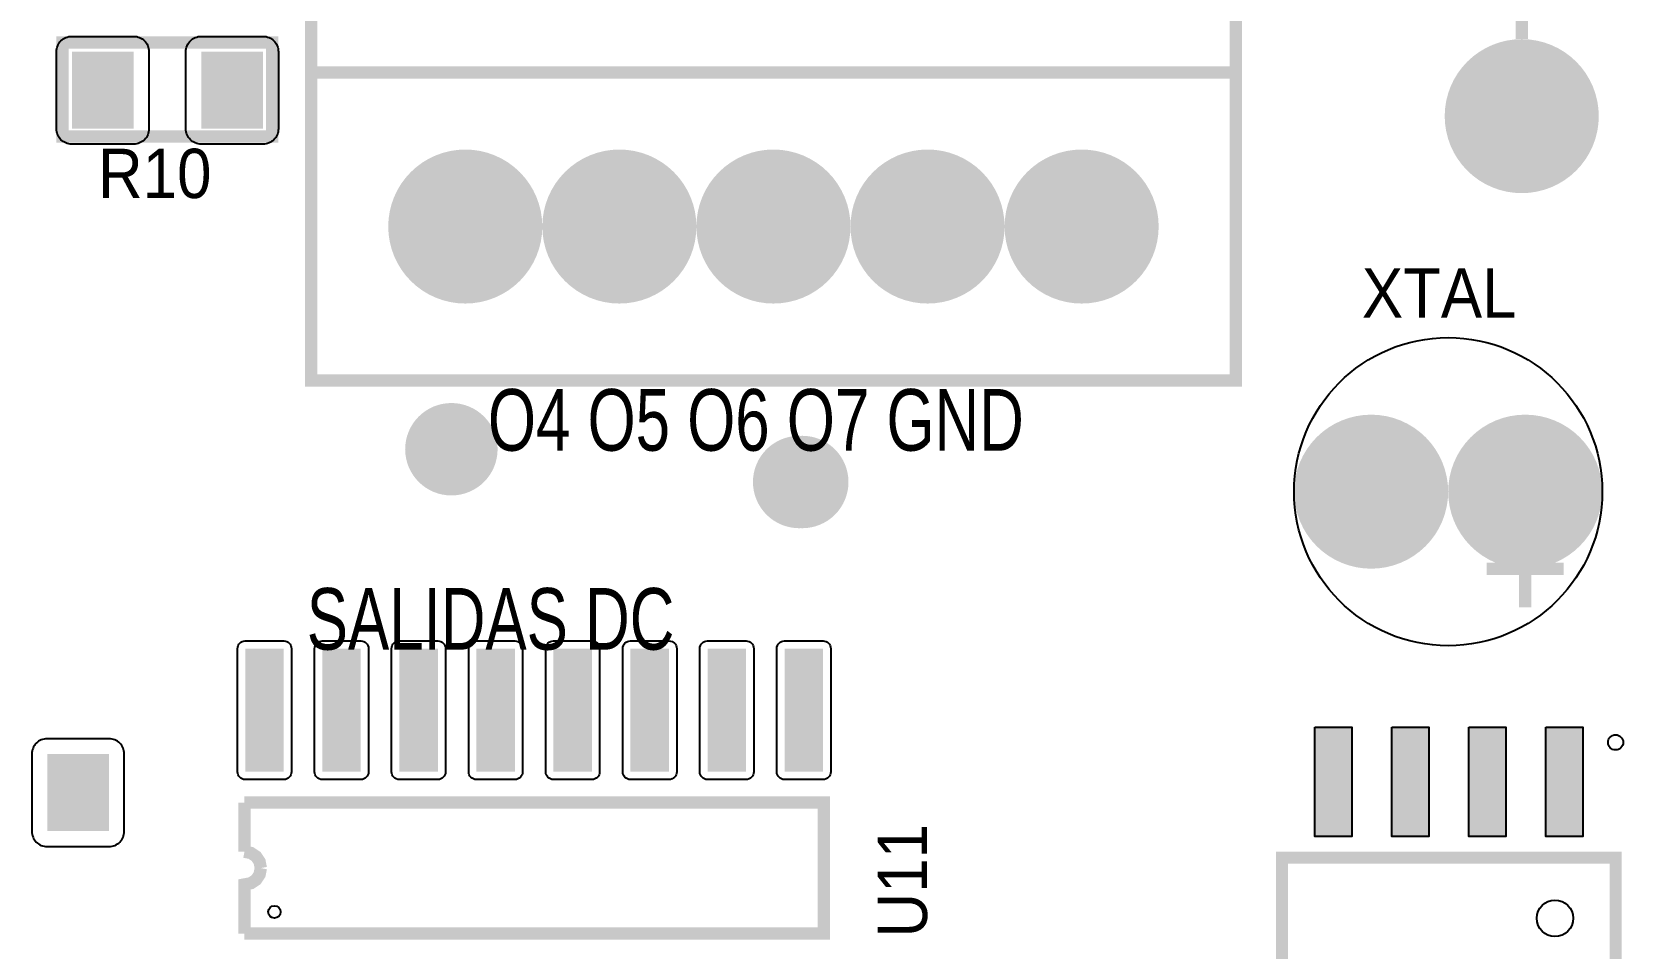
# Model space of a CAD drawing. Header units: inches. Extents: x -3.21 to 3.21, y -2.45 to 2.45.
# Drawn here: x -2.487 to -1.455, y 0.146 to 0.741 of the extents above; entities that cross this region are included whole.
import ezdxf

# ---------------------------------------------------------------- set-up
doc = ezdxf.new("R2010")
doc.units = ezdxf.units.IN
doc.layers.get('0').update_dxf_attribs({"linetype": 'CONTINUOUS'})

# ---------------------------------------------------------------- blocks, each defined once
blk = doc.blocks.new('RPAD')
blk.add_trace([(-0.5, -0.5), (-0.5, 0.5), (0.5, -0.5), (0.5, 0.5)])
blk = doc.blocks.new('EPAD')
at = {"const_width": 0.5}
blk.add_lwpolyline([(-0.25, 0, 1), (0.25, 0, 1)], format="xyb", close=True, dxfattribs=at)

msp = doc.modelspace()

# ---------------------------------------------------------------- linework, layer by layer
for points, const_width in [([(-1.520469, 0.786321), (-1.520469, 0.736321)], 0.008), ([(-1.520469, 0.786321), (-1.520469, 0.736321)], 0.008), ([(-1.520469, 0.786321), (-1.520469, 0.736321)], 0.008), ([(-2.306092, 0.51465), (-1.706092, 0.51465), (-1.706092, 0.76465), (-2.306092, 0.76465), (-2.306092, 0.51465)], 0.008), ([(-2.306092, 0.51465), (-1.706092, 0.51465), (-1.706092, 0.76465), (-2.306092, 0.76465), (-2.306092, 0.51465)], 0.008), ([(-2.306092, 0.51465), (-1.706092, 0.51465), (-1.706092, 0.76465), (-2.306092, 0.76465), (-2.306092, 0.51465)], 0.008), ([(-2.46739, 0.673132), (-2.33139, 0.673132), (-2.33139, 0.734132), (-2.46739, 0.734132), (-2.46739, 0.673132)], 0.008), ([(-2.46739, 0.673132), (-2.33139, 0.673132), (-2.33139, 0.734132), (-2.46739, 0.734132), (-2.46739, 0.673132)], 0.008), ([(-2.46739, 0.673132), (-2.33139, 0.673132), (-2.33139, 0.734132), (-2.46739, 0.734132), (-2.46739, 0.673132)], 0.008), ([(-2.306092, 0.71465), (-1.706092, 0.71465)], 0.008), ([(-2.306092, 0.71465), (-1.706092, 0.71465)], 0.008), ([(-2.306092, 0.71465), (-1.706092, 0.71465)], 0.008), ([(-1.518209, 0.36751), (-1.518209, 0.41751)], 0.008), ([(-1.518209, 0.36751), (-1.518209, 0.41751)], 0.008), ([(-1.518209, 0.36751), (-1.518209, 0.41751)], 0.008), ([(-1.493209, 0.39251), (-1.543209, 0.39251)], 0.008), ([(-1.493209, 0.39251), (-1.543209, 0.39251)], 0.008), ([(-1.493209, 0.39251), (-1.543209, 0.39251)], 0.008), ([(-2.34939, 0.208757), (-2.34939, 0.240632)], 0.008), ([(-2.34939, 0.240632), (-2.33639, 0.240632)], 0.008), ([(-2.34939, 0.208757), (-2.34939, 0.240632)], 0.008), ([(-2.34939, 0.240632), (-2.33639, 0.240632)], 0.008), ([(-2.34939, 0.208757), (-2.34939, 0.240632)], 0.008), ([(-2.34939, 0.240632), (-2.33639, 0.240632)], 0.008), ([(-2.33639, 0.240632), (-1.98639, 0.240632)], 0.008), ([(-2.33639, 0.240632), (-1.98639, 0.240632)], 0.008), ([(-2.33639, 0.240632), (-1.98639, 0.240632)], 0.008), ([(-1.97339, 0.210632), (-1.97339, 0.240632), (-1.98639, 0.240632)], 0.008), ([(-1.97339, 0.210632), (-1.97339, 0.240632), (-1.98639, 0.240632)], 0.008), ([(-1.97339, 0.210632), (-1.97339, 0.240632), (-1.98639, 0.240632)], 0.008), ([(-2.34939, 0.208757), (-2.345208, 0.207937), (-2.341836, 0.205686), (-2.339584, 0.202313), (-2.338765, 0.198132)], 0.008), ([(-2.34939, 0.208757), (-2.345208, 0.207937), (-2.341836, 0.205686), (-2.339584, 0.202313), (-2.338765, 0.198132)], 0.008), ([(-2.34939, 0.208757), (-2.345208, 0.207937), (-2.341836, 0.205686), (-2.339584, 0.202313), (-2.338765, 0.198132)], 0.008), ([(-1.97339, 0.185632), (-1.97339, 0.210632)], 0.008), ([(-1.97339, 0.185632), (-1.97339, 0.210632)], 0.008), ([(-1.97339, 0.185632), (-1.97339, 0.210632)], 0.008), ([(-1.676098, 0.204919), (-1.676098, 0.023817), (-1.459563, 0.023817), (-1.459563, 0.204919), (-1.676098, 0.204919)], 0.007874), ([(-1.676098, 0.204919), (-1.676098, 0.023817), (-1.459563, 0.023817), (-1.459563, 0.204919), (-1.676098, 0.204919)], 0.007874), ([(-1.676098, 0.204919), (-1.676098, 0.023817), (-1.459563, 0.023817), (-1.459563, 0.204919), (-1.676098, 0.204919)], 0.007874), ([(-2.34939, 0.155632), (-2.34939, 0.187507), (-2.345208, 0.188326), (-2.341836, 0.190578), (-2.339584, 0.19395), (-2.338765, 0.198132)], 0.008), ([(-2.34939, 0.155632), (-2.34939, 0.187507), (-2.345208, 0.188326), (-2.341836, 0.190578), (-2.339584, 0.19395), (-2.338765, 0.198132)], 0.008), ([(-2.34939, 0.155632), (-2.34939, 0.187507), (-2.345208, 0.188326), (-2.341836, 0.190578), (-2.339584, 0.19395), (-2.338765, 0.198132)], 0.008), ([(-1.98639, 0.155632), (-1.97339, 0.155632), (-1.97339, 0.185632)], 0.008), ([(-1.98639, 0.155632), (-1.97339, 0.155632), (-1.97339, 0.185632)], 0.008), ([(-1.98639, 0.155632), (-1.97339, 0.155632), (-1.97339, 0.185632)], 0.008), ([(-2.33639, 0.155632), (-2.34939, 0.155632)], 0.008), ([(-2.33639, 0.155632), (-2.34939, 0.155632)], 0.008), ([(-2.33639, 0.155632), (-2.34939, 0.155632)], 0.008), ([(-2.33639, 0.155632), (-1.98639, 0.155632)], 0.008), ([(-2.33639, 0.155632), (-1.98639, 0.155632)], 0.008), ([(-2.33639, 0.155632), (-1.98639, 0.155632)], 0.008)]:
    msp.add_lwpolyline(points, dxfattribs=dict(const_width=const_width))
for points in [[(-2.42139, 0.668132), (-2.46139, 0.668132), (-2.462429, 0.668182), (-2.463434, 0.668331), (-2.464401, 0.668573), (-2.465325, 0.668904), (-2.466202, 0.669318), (-2.467026, 0.669813), (-2.467793, 0.670382), (-2.468499, 0.671022), (-2.469139, 0.671729), (-2.469709, 0.672496), (-2.470203, 0.67332), (-2.470618, 0.674196), (-2.470949, 0.67512), (-2.471191, 0.676087), (-2.471339, 0.677093), (-2.47139, 0.678132), (-2.47139, 0.728132), (-2.471339, 0.729171), (-2.471191, 0.730176), (-2.470949, 0.731143), (-2.470618, 0.732067), (-2.470203, 0.732944), (-2.469709, 0.733768), (-2.469139, 0.734535), (-2.468499, 0.735241), (-2.467793, 0.735881), (-2.467026, 0.736451), (-2.466202, 0.736946), (-2.465325, 0.73736), (-2.464401, 0.737691), (-2.463434, 0.737933), (-2.462429, 0.738081), (-2.46139, 0.738132), (-2.42139, 0.738132), (-2.42035, 0.738081), (-2.419345, 0.737933), (-2.418378, 0.737691), (-2.417454, 0.73736), (-2.416578, 0.736946), (-2.415754, 0.736451), (-2.414986, 0.735881), (-2.41428, 0.735241), (-2.41364, 0.734535), (-2.413071, 0.733768), (-2.412576, 0.732944), (-2.412161, 0.732067), (-2.411831, 0.731143), (-2.411589, 0.730176), (-2.41144, 0.729171), (-2.41139, 0.728132), (-2.41139, 0.678132), (-2.41144, 0.677093), (-2.411589, 0.676087), (-2.411831, 0.67512), (-2.412161, 0.674196), (-2.412576, 0.67332), (-2.413071, 0.672496), (-2.41364, 0.671729), (-2.41428, 0.671022), (-2.414986, 0.670382), (-2.415754, 0.669813), (-2.416578, 0.669318), (-2.417454, 0.668904), (-2.418378, 0.668573), (-2.419345, 0.668331), (-2.42035, 0.668182), (-2.42139, 0.668132)], [(-2.33739, 0.668132), (-2.37739, 0.668132), (-2.378429, 0.668182), (-2.379434, 0.668331), (-2.380401, 0.668573), (-2.381325, 0.668904), (-2.382202, 0.669318), (-2.383026, 0.669813), (-2.383793, 0.670382), (-2.384499, 0.671022), (-2.385139, 0.671729), (-2.385709, 0.672496), (-2.386203, 0.67332), (-2.386618, 0.674196), (-2.386949, 0.67512), (-2.387191, 0.676087), (-2.387339, 0.677093), (-2.38739, 0.678132), (-2.38739, 0.728132), (-2.387339, 0.729171), (-2.387191, 0.730176), (-2.386949, 0.731143), (-2.386618, 0.732067), (-2.386203, 0.732944), (-2.385709, 0.733768), (-2.385139, 0.734535), (-2.384499, 0.735241), (-2.383793, 0.735881), (-2.383026, 0.736451), (-2.382202, 0.736946), (-2.381325, 0.73736), (-2.380401, 0.737691), (-2.379434, 0.737933), (-2.378429, 0.738081), (-2.37739, 0.738132), (-2.33739, 0.738132), (-2.33635, 0.738081), (-2.335345, 0.737933), (-2.334378, 0.737691), (-2.333454, 0.73736), (-2.332578, 0.736946), (-2.331754, 0.736451), (-2.330986, 0.735881), (-2.33028, 0.735241), (-2.32964, 0.734535), (-2.329071, 0.733768), (-2.328576, 0.732944), (-2.328161, 0.732067), (-2.327831, 0.731143), (-2.327589, 0.730176), (-2.32744, 0.729171), (-2.32739, 0.728132), (-2.32739, 0.678132), (-2.32744, 0.677093), (-2.327589, 0.676087), (-2.327831, 0.67512), (-2.328161, 0.674196), (-2.328576, 0.67332), (-2.329071, 0.672496), (-2.32964, 0.671729), (-2.33028, 0.671022), (-2.330986, 0.670382), (-2.331754, 0.669813), (-2.332578, 0.669318), (-2.333454, 0.668904), (-2.334378, 0.668573), (-2.335345, 0.668331), (-2.33635, 0.668182), (-2.33739, 0.668132)], [(-2.34889, 0.345632), (-2.32389, 0.345632), (-2.322867, 0.345532), (-2.321922, 0.345246), (-2.321072, 0.344791), (-2.320335, 0.344187), (-2.31973, 0.34345), (-2.319276, 0.3426), (-2.318989, 0.341654), (-2.31889, 0.340632), (-2.31889, 0.260632), (-2.318989, 0.259609), (-2.319276, 0.258664), (-2.31973, 0.257814), (-2.320335, 0.257077), (-2.321072, 0.256472), (-2.321922, 0.256018), (-2.322867, 0.255731), (-2.32389, 0.255632), (-2.34889, 0.255632), (-2.349912, 0.255731), (-2.350857, 0.256018), (-2.351708, 0.256472), (-2.352444, 0.257077), (-2.353049, 0.257814), (-2.353504, 0.258664), (-2.35379, 0.259609), (-2.35389, 0.260632), (-2.35389, 0.340632), (-2.35379, 0.341654), (-2.353504, 0.3426), (-2.353049, 0.34345), (-2.352444, 0.344187), (-2.351708, 0.344791), (-2.350857, 0.345246), (-2.349912, 0.345532), (-2.34889, 0.345632)], [(-2.29889, 0.345632), (-2.27389, 0.345632), (-2.272867, 0.345532), (-2.271922, 0.345246), (-2.271072, 0.344791), (-2.270335, 0.344187), (-2.26973, 0.34345), (-2.269276, 0.3426), (-2.268989, 0.341654), (-2.26889, 0.340632), (-2.26889, 0.260632), (-2.268989, 0.259609), (-2.269276, 0.258664), (-2.26973, 0.257814), (-2.270335, 0.257077), (-2.271072, 0.256472), (-2.271922, 0.256018), (-2.272867, 0.255731), (-2.27389, 0.255632), (-2.29889, 0.255632), (-2.299912, 0.255731), (-2.300857, 0.256018), (-2.301708, 0.256472), (-2.302444, 0.257077), (-2.303049, 0.257814), (-2.303504, 0.258664), (-2.30379, 0.259609), (-2.30389, 0.260632), (-2.30389, 0.340632), (-2.30379, 0.341654), (-2.303504, 0.3426), (-2.303049, 0.34345), (-2.302444, 0.344187), (-2.301708, 0.344791), (-2.300857, 0.345246), (-2.299912, 0.345532), (-2.29889, 0.345632)], [(-2.24889, 0.345632), (-2.22389, 0.345632), (-2.222867, 0.345532), (-2.221922, 0.345246), (-2.221072, 0.344791), (-2.220335, 0.344187), (-2.21973, 0.34345), (-2.219276, 0.3426), (-2.218989, 0.341654), (-2.21889, 0.340632), (-2.21889, 0.260632), (-2.218989, 0.259609), (-2.219276, 0.258664), (-2.21973, 0.257814), (-2.220335, 0.257077), (-2.221072, 0.256472), (-2.221922, 0.256018), (-2.222867, 0.255731), (-2.22389, 0.255632), (-2.24889, 0.255632), (-2.249912, 0.255731), (-2.250857, 0.256018), (-2.251708, 0.256472), (-2.252444, 0.257077), (-2.253049, 0.257814), (-2.253504, 0.258664), (-2.25379, 0.259609), (-2.25389, 0.260632), (-2.25389, 0.340632), (-2.25379, 0.341654), (-2.253504, 0.3426), (-2.253049, 0.34345), (-2.252444, 0.344187), (-2.251708, 0.344791), (-2.250857, 0.345246), (-2.249912, 0.345532), (-2.24889, 0.345632)], [(-2.19889, 0.345632), (-2.17389, 0.345632), (-2.172867, 0.345532), (-2.171922, 0.345246), (-2.171072, 0.344791), (-2.170335, 0.344187), (-2.16973, 0.34345), (-2.169276, 0.3426), (-2.168989, 0.341654), (-2.16889, 0.340632), (-2.16889, 0.260632), (-2.168989, 0.259609), (-2.169276, 0.258664), (-2.16973, 0.257814), (-2.170335, 0.257077), (-2.171072, 0.256472), (-2.171922, 0.256018), (-2.172867, 0.255731), (-2.17389, 0.255632), (-2.19889, 0.255632), (-2.199912, 0.255731), (-2.200857, 0.256018), (-2.201708, 0.256472), (-2.202444, 0.257077), (-2.203049, 0.257814), (-2.203504, 0.258664), (-2.20379, 0.259609), (-2.20389, 0.260632), (-2.20389, 0.340632), (-2.20379, 0.341654), (-2.203504, 0.3426), (-2.203049, 0.34345), (-2.202444, 0.344187), (-2.201708, 0.344791), (-2.200857, 0.345246), (-2.199912, 0.345532), (-2.19889, 0.345632)], [(-2.14889, 0.345632), (-2.12389, 0.345632), (-2.122867, 0.345532), (-2.121922, 0.345246), (-2.121072, 0.344791), (-2.120335, 0.344187), (-2.11973, 0.34345), (-2.119276, 0.3426), (-2.118989, 0.341654), (-2.11889, 0.340632), (-2.11889, 0.260632), (-2.118989, 0.259609), (-2.119276, 0.258664), (-2.11973, 0.257814), (-2.120335, 0.257077), (-2.121072, 0.256472), (-2.121922, 0.256018), (-2.122867, 0.255731), (-2.12389, 0.255632), (-2.14889, 0.255632), (-2.149912, 0.255731), (-2.150857, 0.256018), (-2.151708, 0.256472), (-2.152444, 0.257077), (-2.153049, 0.257814), (-2.153504, 0.258664), (-2.15379, 0.259609), (-2.15389, 0.260632), (-2.15389, 0.340632), (-2.15379, 0.341654), (-2.153504, 0.3426), (-2.153049, 0.34345), (-2.152444, 0.344187), (-2.151708, 0.344791), (-2.150857, 0.345246), (-2.149912, 0.345532), (-2.14889, 0.345632)], [(-2.09889, 0.345632), (-2.07389, 0.345632), (-2.072867, 0.345532), (-2.071922, 0.345246), (-2.071072, 0.344791), (-2.070335, 0.344187), (-2.06973, 0.34345), (-2.069276, 0.3426), (-2.068989, 0.341654), (-2.06889, 0.340632), (-2.06889, 0.260632), (-2.068989, 0.259609), (-2.069276, 0.258664), (-2.06973, 0.257814), (-2.070335, 0.257077), (-2.071072, 0.256472), (-2.071922, 0.256018), (-2.072867, 0.255731), (-2.07389, 0.255632), (-2.09889, 0.255632), (-2.099912, 0.255731), (-2.100857, 0.256018), (-2.101708, 0.256472), (-2.102444, 0.257077), (-2.103049, 0.257814), (-2.103504, 0.258664), (-2.10379, 0.259609), (-2.10389, 0.260632), (-2.10389, 0.340632), (-2.10379, 0.341654), (-2.103504, 0.3426), (-2.103049, 0.34345), (-2.102444, 0.344187), (-2.101708, 0.344791), (-2.100857, 0.345246), (-2.099912, 0.345532), (-2.09889, 0.345632)], [(-2.04889, 0.345632), (-2.02389, 0.345632), (-2.022867, 0.345532), (-2.021922, 0.345246), (-2.021072, 0.344791), (-2.020335, 0.344187), (-2.01973, 0.34345), (-2.019276, 0.3426), (-2.018989, 0.341654), (-2.01889, 0.340632), (-2.01889, 0.260632), (-2.018989, 0.259609), (-2.019276, 0.258664), (-2.01973, 0.257814), (-2.020335, 0.257077), (-2.021072, 0.256472), (-2.021922, 0.256018), (-2.022867, 0.255731), (-2.02389, 0.255632), (-2.04889, 0.255632), (-2.049912, 0.255731), (-2.050857, 0.256018), (-2.051708, 0.256472), (-2.052444, 0.257077), (-2.053049, 0.257814), (-2.053504, 0.258664), (-2.05379, 0.259609), (-2.05389, 0.260632), (-2.05389, 0.340632), (-2.05379, 0.341654), (-2.053504, 0.3426), (-2.053049, 0.34345), (-2.052444, 0.344187), (-2.051708, 0.344791), (-2.050857, 0.345246), (-2.049912, 0.345532), (-2.04889, 0.345632)], [(-1.99889, 0.345632), (-1.97389, 0.345632), (-1.972867, 0.345532), (-1.971922, 0.345246), (-1.971072, 0.344791), (-1.970335, 0.344187), (-1.96973, 0.34345), (-1.969276, 0.3426), (-1.968989, 0.341654), (-1.96889, 0.340632), (-1.96889, 0.260632), (-1.968989, 0.259609), (-1.969276, 0.258664), (-1.96973, 0.257814), (-1.970335, 0.257077), (-1.971072, 0.256472), (-1.971922, 0.256018), (-1.972867, 0.255731), (-1.97389, 0.255632), (-1.99889, 0.255632), (-1.999912, 0.255731), (-2.000857, 0.256018), (-2.001708, 0.256472), (-2.002444, 0.257077), (-2.003049, 0.257814), (-2.003504, 0.258664), (-2.00379, 0.259609), (-2.00389, 0.260632), (-2.00389, 0.340632), (-2.00379, 0.341654), (-2.003504, 0.3426), (-2.003049, 0.34345), (-2.002444, 0.344187), (-2.001708, 0.344791), (-2.000857, 0.345246), (-1.999912, 0.345532), (-1.99889, 0.345632)], [(-1.654831, 0.289632), (-1.630831, 0.289632), (-1.630831, 0.218632), (-1.654831, 0.218632), (-1.654831, 0.289632)], [(-1.604831, 0.289632), (-1.580831, 0.289632), (-1.580831, 0.218632), (-1.604831, 0.218632), (-1.604831, 0.289632)], [(-1.554831, 0.289632), (-1.530831, 0.289632), (-1.530831, 0.218632), (-1.554831, 0.218632), (-1.554831, 0.289632)], [(-1.504831, 0.289632), (-1.480831, 0.289632), (-1.480831, 0.218632), (-1.504831, 0.218632), (-1.504831, 0.289632)], [(-2.43739, 0.282132), (-2.47739, 0.282132), (-2.478429, 0.282081), (-2.479434, 0.281933), (-2.480401, 0.281691), (-2.481325, 0.28136), (-2.482202, 0.280946), (-2.483026, 0.280451), (-2.483793, 0.279881), (-2.484499, 0.279241), (-2.485139, 0.278535), (-2.485709, 0.277768), (-2.486203, 0.276944), (-2.486618, 0.276067), (-2.486949, 0.275143), (-2.487191, 0.274176), (-2.487339, 0.273171), (-2.48739, 0.272132), (-2.48739, 0.222132), (-2.487339, 0.221093), (-2.487191, 0.220087), (-2.486949, 0.21912), (-2.486618, 0.218196), (-2.486203, 0.21732), (-2.485709, 0.216496), (-2.485139, 0.215729), (-2.484499, 0.215022), (-2.483793, 0.214382), (-2.483026, 0.213813), (-2.482202, 0.213318), (-2.481325, 0.212904), (-2.480401, 0.212573), (-2.479434, 0.212331), (-2.478429, 0.212182), (-2.47739, 0.212132), (-2.43739, 0.212132), (-2.43635, 0.212182), (-2.435345, 0.212331), (-2.434378, 0.212573), (-2.433454, 0.212904), (-2.432578, 0.213318), (-2.431754, 0.213813), (-2.430986, 0.214382), (-2.43028, 0.215022), (-2.42964, 0.215729), (-2.429071, 0.216496), (-2.428576, 0.21732), (-2.428161, 0.218196), (-2.427831, 0.21912), (-2.427589, 0.220087), (-2.42744, 0.221093), (-2.42739, 0.222132), (-2.42739, 0.272132), (-2.42744, 0.273171), (-2.427589, 0.274176), (-2.427831, 0.275143), (-2.428161, 0.276067), (-2.428576, 0.276944), (-2.429071, 0.277768), (-2.42964, 0.278535), (-2.43028, 0.279241), (-2.430986, 0.279881), (-2.431754, 0.280451), (-2.432578, 0.280946), (-2.433454, 0.28136), (-2.434378, 0.281691), (-2.435345, 0.281933), (-2.43635, 0.282081), (-2.43739, 0.282132)]]:
    msp.add_lwpolyline(points, close=True)
for centre, radius in [((-1.568209, 0.44251), 0.1), ((-1.568209, 0.44251), 0.1), ((-1.568209, 0.44251), 0.1), ((-1.459563, 0.279722), 0.004921), ((-1.459563, 0.279722), 0.004921), ((-1.459563, 0.279722), 0.004921), ((-1.498933, 0.165549), 0.011811), ((-1.498933, 0.165549), 0.011811), ((-1.498933, 0.165549), 0.011811), ((-2.32999, 0.169632), 0.004), ((-2.32999, 0.169632), 0.004), ((-2.32999, 0.169632), 0.004)]:
    msp.add_circle(centre, radius)

# ---------------------------------------------------------------- block references
for name, p, xscale, yscale in [('EPAD', (-1.520469, 0.686321), 0.1, 0.1), ('EPAD', (-2.206092, 0.61465), 0.1, 0.1), ('EPAD', (-2.106092, 0.61465), 0.1, 0.1), ('EPAD', (-2.006092, 0.61465), 0.1, 0.1), ('EPAD', (-1.906092, 0.61465), 0.1, 0.1), ('EPAD', (-1.806092, 0.61465), 0.1, 0.1), ('EPAD', (-2.215108, 0.470065), 0.06, 0.06), ('EPAD', (-1.618209, 0.44251), 0.1, 0.1), ('EPAD', (-1.518209, 0.44251), 0.1, 0.1), ('EPAD', (-1.98939, 0.448788), 0.06, 0.06), ('EPAD', (-1.98739, 0.448788), 0.06, 0.06), ('RPAD', (-2.33639, 0.300632), 0.025, 0.08), ('RPAD', (-2.28639, 0.300632), 0.025, 0.08), ('RPAD', (-2.23639, 0.300632), 0.025, 0.08), ('RPAD', (-2.18639, 0.300632), 0.025, 0.08), ('RPAD', (-2.13639, 0.300632), 0.025, 0.08), ('RPAD', (-2.08639, 0.300632), 0.025, 0.08), ('RPAD', (-2.03639, 0.300632), 0.025, 0.08), ('RPAD', (-1.98639, 0.300632), 0.025, 0.08), ('RPAD', (-1.642831, 0.254132), 0.024, 0.071), ('RPAD', (-1.592831, 0.254132), 0.024, 0.071), ('RPAD', (-1.542831, 0.254132), 0.024, 0.071), ('RPAD', (-1.492831, 0.254132), 0.024, 0.071), ('RPAD', (-2.45739, 0.247132), 0.04, 0.05)]:
    msp.add_blockref(name, p, dxfattribs=dict(xscale=xscale, yscale=yscale))
at = {"xscale": 0.04, "yscale": 0.05, "rotation": 180}
for p in [(-2.44139, 0.703132), (-2.35739, 0.703132)]:
    msp.add_blockref('RPAD', p, dxfattribs=at)

# ---------------------------------------------------------------- texts
for s, height, width, p in [('R10', 0.032, 0.9375, (-2.44439, 0.633132)), ('R10', 0.032, 0.9375, (-2.44439, 0.633132)), ('R10', 0.032, 0.9375, (-2.44439, 0.633132)), ('XTAL', 0.032, 0.9375, (-1.624209, 0.55551)), ('XTAL', 0.032, 0.9375, (-1.624209, 0.55551)), ('XTAL', 0.032, 0.9375, (-1.624209, 0.55551)), ('O4 O5 O6 O7 GND', 0.04, 0.75, (-2.19139, 0.469132)), ('O4 O5 O6 O7 GND', 0.04, 0.75, (-2.19139, 0.469132)), ('O4 O5 O6 O7 GND', 0.04, 0.75, (-2.19139, 0.469132)), ('SALIDAS DC', 0.04, 0.75, (-2.308955, 0.339947)), ('SALIDAS DC', 0.04, 0.75, (-2.308955, 0.339947)), ('SALIDAS DC', 0.04, 0.75, (-2.308955, 0.339947))]:
    msp.add_text(s, height=height, dxfattribs=dict(width=width)).set_placement(p)
at = {"width": 0.9375}
msp.add_text('U11', height=0.032, rotation=90, dxfattribs=at).set_placement((-1.90639, 0.153132))
msp.add_text('U11', height=0.032, rotation=90, dxfattribs=at).set_placement((-1.90639, 0.153132))
msp.add_text('U11', height=0.032, rotation=90, dxfattribs=at).set_placement((-1.90639, 0.153132))

doc.saveas('drawing.dxf')
